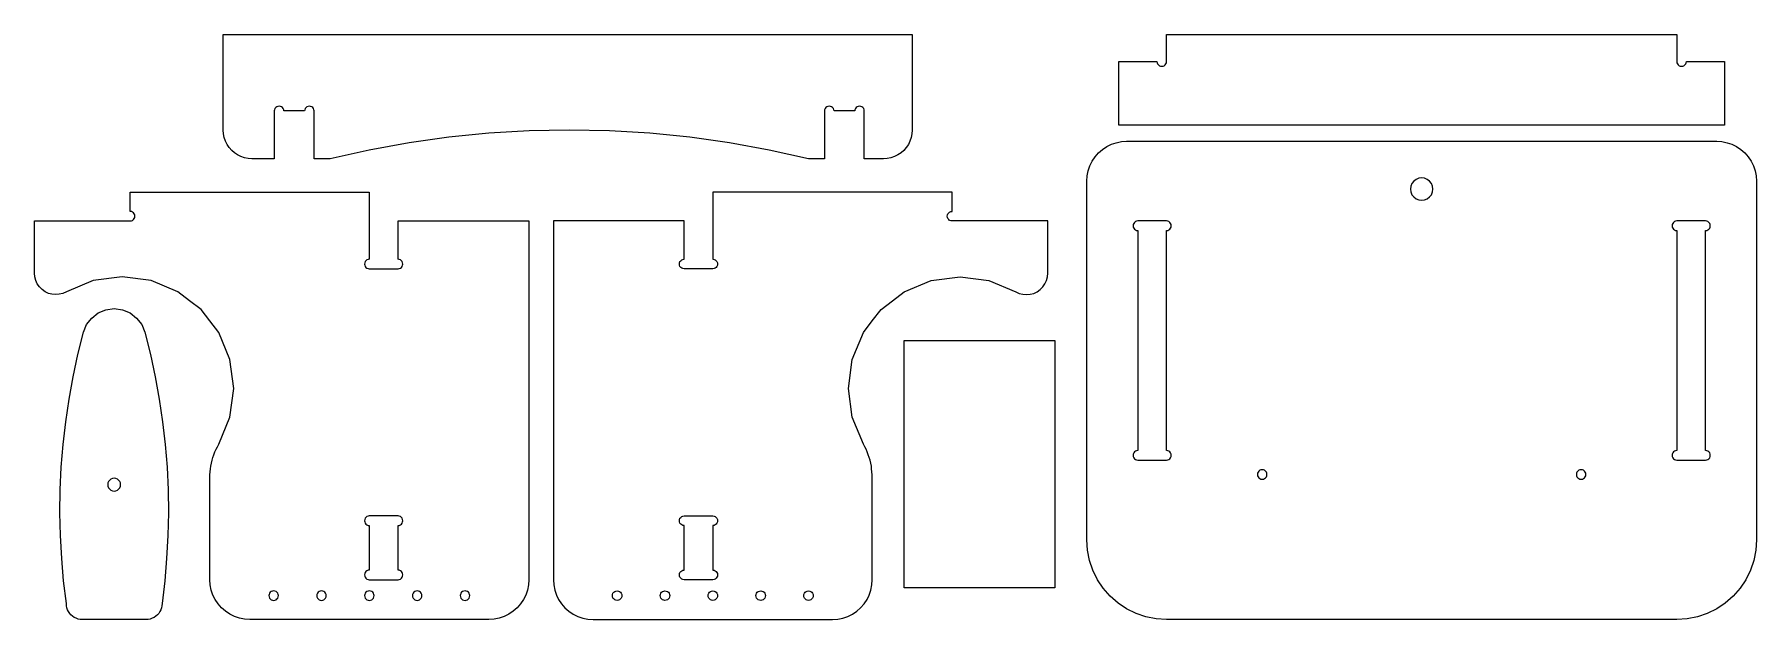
# Model space of a CAD drawing. Header units: metres. Extents: x 0 to 1080, y 0 to 367.
import ezdxf

# ---------------------------------------------------------------- set-up
doc = ezdxf.new("R2010")
doc.units = ezdxf.units.M

msp = doc.modelspace()

# ---------------------------------------------------------------- linework, layer by layer
at = {"layer": 'Component#1'}
for points in [[(210, 220, 0), (228, 220, 0), (228.8, 220.1, 0), (229.5, 220.4, 0), (230.1, 220.9, 0), (230.6, 221.5, 0), (230.9, 222.2, 0), (231, 223, 0), (230.9, 223.8, 0), (230.6, 224.5, 0), (230.1, 225.1, 0), (229.5, 225.6, 0), (228.8, 225.9, 0), (228, 226, 0), (228, 250, 0), (310, 250, 0), (310, 25, 0), (309.8, 21.7, 0), (309.1, 18.5, 0), (308.1, 15.4, 0), (306.7, 12.5, 0), (304.8, 9.8, 0), (302.7, 7.3, 0), (300.2, 5.2, 0), (297.5, 3.3, 0), (294.6, 1.9, 0), (291.5, 0.9, 0), (288.3, 0.2, 0), (285, 0, 0), (135, 0, 0), (131.7, 0.2, 0), (128.5, 0.9, 0), (125.4, 1.9, 0), (122.5, 3.3, 0), (119.8, 5.2, 0), (117.3, 7.3, 0), (115.2, 9.8, 0), (113.3, 12.5, 0), (111.9, 15.4, 0), (110.9, 18.5, 0), (110.2, 21.7, 0), (110, 25, 0), (110, 89, 0), (110, 90.8, 0), (110.2, 92.7, 0), (110.4, 94.5, 0), (110.6, 96.3, 0), (111, 98.1, 0), (111.4, 99.9, 0), (111.9, 101.6, 0), (112.5, 103.4, 0), (113.2, 105.1, 0), (113.9, 106.8, 0), (114.7, 108.4, 0), (115.6, 110, 0), (122.6, 126.9, 0), (125, 145, 0), (122.6, 163.1, 0), (115.6, 180, 0), (110, 187.3, 0), (104.5, 194.5, 0), (97.3, 200, 0), (90, 205.6, 0), (73.1, 212.6, 0), (55, 215, 0), (36.9, 212.6, 0), (20, 205.6, 0), (17.9, 204.6, 0), (15.6, 204, 0), (13.3, 203.8, 0), (11, 204, 0), (8.8, 204.6, 0), (6.7, 205.6, 0), (4.8, 207, 0), (3.1, 208.6, 0), (1.8, 210.5, 0), (0.8, 212.6, 0), (0.2, 214.9, 0), (0, 217.2, 0), (0, 250, 0), (60, 250, 0), (60.8, 250.1, 0), (61.5, 250.4, 0), (62.1, 250.9, 0), (62.6, 251.5, 0), (62.9, 252.2, 0), (63, 253, 0), (62.9, 253.8, 0), (62.6, 254.5, 0), (62.1, 255.1, 0), (61.5, 255.6, 0), (60.8, 255.9, 0), (60, 256, 0), (60, 268, 0), (210, 268, 0), (210, 226, 0), (209.2, 225.9, 0), (208.5, 225.6, 0), (207.9, 225.1, 0), (207.4, 224.5, 0), (207.1, 223.8, 0), (207, 223, 0), (207.1, 222.2, 0), (207.4, 221.5, 0), (207.9, 220.9, 0), (208.5, 220.4, 0), (209.2, 220.1, 0), (210, 220, 0)], [(425.4, 220, 0), (407.4, 220, 0), (406.6, 220.1, 0), (405.9, 220.4, 0), (405.3, 220.9, 0), (404.8, 221.5, 0), (404.5, 222.2, 0), (404.4, 223, 0), (404.5, 223.8, 0), (404.8, 224.5, 0), (405.3, 225.1, 0), (405.9, 225.6, 0), (406.6, 225.9, 0), (407.4, 226, 0), (407.4, 250, 0), (325.4, 250, 0), (325.4, 25, 0), (325.6, 21.7, 0), (326.3, 18.5, 0), (327.3, 15.4, 0), (328.7, 12.5, 0), (330.6, 9.8, 0), (332.7, 7.3, 0), (335.2, 5.2, 0), (337.9, 3.3, 0), (340.8, 1.9, 0), (343.9, 0.9, 0), (347.1, 0.2, 0), (350.4, 0, 0), (500.4, 0, 0), (503.7, 0.2, 0), (506.9, 0.9, 0), (510, 1.9, 0), (512.9, 3.3, 0), (515.6, 5.2, 0), (518.1, 7.3, 0), (520.2, 9.8, 0), (522.1, 12.5, 0), (523.5, 15.4, 0), (524.5, 18.5, 0), (525.2, 21.7, 0), (525.4, 25, 0), (525.4, 89, 0), (525.4, 90.8, 0), (525.2, 92.7, 0), (525, 94.5, 0), (524.8, 96.3, 0), (524.4, 98.1, 0), (524, 99.9, 0), (523.5, 101.6, 0), (522.9, 103.4, 0), (522.2, 105.1, 0), (521.5, 106.8, 0), (520.7, 108.4, 0), (519.8, 110, 0), (512.8, 126.9, 0), (510.4, 145, 0), (512.8, 163.1, 0), (519.8, 180, 0), (525.4, 187.3, 0), (530.9, 194.5, 0), (538.1, 200, 0), (545.4, 205.6, 0), (562.3, 212.6, 0), (580.4, 215, 0), (598.5, 212.6, 0), (615.4, 205.6, 0), (617.5, 204.6, 0), (619.8, 204, 0), (622.1, 203.8, 0), (624.4, 204, 0), (626.6, 204.6, 0), (628.7, 205.6, 0), (630.6, 207, 0), (632.3, 208.6, 0), (633.6, 210.5, 0), (634.6, 212.6, 0), (635.2, 214.9, 0), (635.4, 217.2, 0), (635.4, 250, 0), (575.4, 250, 0), (574.6, 250.1, 0), (573.9, 250.4, 0), (573.3, 250.9, 0), (572.8, 251.5, 0), (572.5, 252.2, 0), (572.4, 253, 0), (572.5, 253.8, 0), (572.8, 254.5, 0), (573.3, 255.1, 0), (573.9, 255.6, 0), (574.6, 255.9, 0), (575.4, 256, 0), (575.4, 268, 0), (425.4, 268, 0), (425.4, 226, 0), (426.2, 225.9, 0), (426.9, 225.6, 0), (427.5, 225.1, 0), (428, 224.5, 0), (428.3, 223.8, 0), (428.4, 223, 0), (428.3, 222.2, 0), (428, 221.5, 0), (427.5, 220.9, 0), (426.9, 220.4, 0), (426.2, 220.1, 0), (425.4, 220, 0)], [(210, 25, 0), (228, 25, 0), (228.8, 25.1, 0), (229.5, 25.4, 0), (230.1, 25.9, 0), (230.6, 26.5, 0), (230.9, 27.2, 0), (231, 28, 0), (230.9, 28.8, 0), (230.6, 29.5, 0), (230.1, 30.1, 0), (229.5, 30.6, 0), (228.8, 30.9, 0), (228, 31, 0), (228, 59, 0), (228.8, 59.1, 0), (229.5, 59.4, 0), (230.1, 59.9, 0), (230.6, 60.5, 0), (230.9, 61.2, 0), (231, 62, 0), (230.9, 62.8, 0), (230.6, 63.5, 0), (230.1, 64.1, 0), (229.5, 64.6, 0), (228.8, 64.9, 0), (228, 65, 0), (210, 65, 0), (209.2, 64.9, 0), (208.5, 64.6, 0), (207.9, 64.1, 0), (207.4, 63.5, 0), (207.1, 62.8, 0), (207, 62, 0), (207.1, 61.2, 0), (207.4, 60.5, 0), (207.9, 59.9, 0), (208.5, 59.4, 0), (209.2, 59.1, 0), (210, 59, 0), (210, 31, 0), (209.2, 30.9, 0), (208.5, 30.6, 0), (207.9, 30.1, 0), (207.4, 29.5, 0), (207.1, 28.8, 0), (207, 28, 0), (207.1, 27.2, 0), (207.4, 26.5, 0), (207.9, 25.9, 0), (208.5, 25.4, 0), (209.2, 25.1, 0), (210, 25, 0)], [(425.4, 25, 0), (407.4, 25, 0), (406.6, 25.1, 0), (405.9, 25.4, 0), (405.3, 25.9, 0), (404.8, 26.5, 0), (404.5, 27.2, 0), (404.4, 28, 0), (404.5, 28.8, 0), (404.8, 29.5, 0), (405.3, 30.1, 0), (405.9, 30.6, 0), (406.6, 30.9, 0), (407.4, 31, 0), (407.4, 59, 0), (406.6, 59.1, 0), (405.9, 59.4, 0), (405.3, 59.9, 0), (404.8, 60.5, 0), (404.5, 61.2, 0), (404.4, 62, 0), (404.5, 62.8, 0), (404.8, 63.5, 0), (405.3, 64.1, 0), (405.9, 64.6, 0), (406.6, 64.9, 0), (407.4, 65, 0), (425.4, 65, 0), (426.2, 64.9, 0), (426.9, 64.6, 0), (427.5, 64.1, 0), (428, 63.5, 0), (428.3, 62.8, 0), (428.4, 62, 0), (428.3, 61.2, 0), (428, 60.5, 0), (427.5, 59.9, 0), (426.9, 59.4, 0), (426.2, 59.1, 0), (425.4, 59, 0), (425.4, 31, 0), (426.2, 30.9, 0), (426.9, 30.6, 0), (427.5, 30.1, 0), (428, 29.5, 0), (428.3, 28.8, 0), (428.4, 28, 0), (428.3, 27.2, 0), (428, 26.5, 0), (427.5, 25.9, 0), (426.9, 25.4, 0), (426.2, 25.1, 0), (425.4, 25, 0)], [(149.2, 12.1, 0), (150, 12, 0), (150.8, 12.1, 0), (151.5, 12.4, 0), (152.1, 12.9, 0), (152.6, 13.5, 0), (152.9, 14.2, 0), (153, 15, 0), (152.9, 15.8, 0), (152.6, 16.5, 0), (152.1, 17.1, 0), (151.5, 17.6, 0), (150.8, 17.9, 0), (150, 18, 0), (149.2, 17.9, 0), (148.5, 17.6, 0), (147.9, 17.1, 0), (147.4, 16.5, 0), (147.1, 15.8, 0), (147, 15, 0), (147.1, 14.2, 0), (147.4, 13.5, 0), (147.9, 12.9, 0), (148.5, 12.4, 0), (149.2, 12.1, 0)], [(177.9, 17.1, 0), (177.4, 16.5, 0), (177.1, 15.8, 0), (177, 15, 0), (177.1, 14.2, 0), (177.4, 13.5, 0), (177.9, 12.9, 0), (178.5, 12.4, 0), (179.2, 12.1, 0), (180, 12, 0), (180.8, 12.1, 0), (181.5, 12.4, 0), (182.1, 12.9, 0), (182.6, 13.5, 0), (182.9, 14.2, 0), (183, 15, 0), (182.9, 15.8, 0), (182.6, 16.5, 0), (182.1, 17.1, 0), (181.5, 17.6, 0), (180.8, 17.9, 0), (180, 18, 0), (179.2, 17.9, 0), (178.5, 17.6, 0), (177.9, 17.1, 0)], [(213, 15, 0), (212.9, 15.8, 0), (212.6, 16.5, 0), (212.1, 17.1, 0), (211.5, 17.6, 0), (210.8, 17.9, 0), (210, 18, 0), (209.2, 17.9, 0), (208.5, 17.6, 0), (207.9, 17.1, 0), (207.4, 16.5, 0), (207.1, 15.8, 0), (207, 15, 0), (207.1, 14.2, 0), (207.4, 13.5, 0), (207.9, 12.9, 0), (208.5, 12.4, 0), (209.2, 12.1, 0), (210, 12, 0), (210.8, 12.1, 0), (211.5, 12.4, 0), (212.1, 12.9, 0), (212.6, 13.5, 0), (212.9, 14.2, 0), (213, 15, 0)], [(243, 15, 0), (242.9, 15.8, 0), (242.6, 16.5, 0), (242.1, 17.1, 0), (241.5, 17.6, 0), (240.8, 17.9, 0), (240, 18, 0), (239.2, 17.9, 0), (238.5, 17.6, 0), (237.9, 17.1, 0), (237.4, 16.5, 0), (237.1, 15.8, 0), (237, 15, 0), (237.1, 14.2, 0), (237.4, 13.5, 0), (237.9, 12.9, 0), (238.5, 12.4, 0), (239.2, 12.1, 0), (240, 12, 0), (240.8, 12.1, 0), (241.5, 12.4, 0), (242.1, 12.9, 0), (242.6, 13.5, 0), (242.9, 14.2, 0), (243, 15, 0)], [(271.5, 12.4, 0), (272.1, 12.9, 0), (272.6, 13.5, 0), (272.9, 14.2, 0), (273, 15, 0), (272.9, 15.8, 0), (272.6, 16.5, 0), (272.1, 17.1, 0), (271.5, 17.6, 0), (270.8, 17.9, 0), (270, 18, 0), (269.2, 17.9, 0), (268.5, 17.6, 0), (267.9, 17.1, 0), (267.4, 16.5, 0), (267.1, 15.8, 0), (267, 15, 0), (267.1, 14.2, 0), (267.4, 13.5, 0), (267.9, 12.9, 0), (268.5, 12.4, 0), (269.2, 12.1, 0), (270, 12, 0), (270.8, 12.1, 0), (271.5, 12.4, 0)], [(363.9, 12.4, 0), (363.3, 12.9, 0), (362.8, 13.5, 0), (362.5, 14.2, 0), (362.4, 15, 0), (362.5, 15.8, 0), (362.8, 16.5, 0), (363.3, 17.1, 0), (363.9, 17.6, 0), (364.6, 17.9, 0), (365.4, 18, 0), (366.2, 17.9, 0), (366.9, 17.6, 0), (367.5, 17.1, 0), (368, 16.5, 0), (368.3, 15.8, 0), (368.4, 15, 0), (368.3, 14.2, 0), (368, 13.5, 0), (367.5, 12.9, 0), (366.9, 12.4, 0), (366.2, 12.1, 0), (365.4, 12, 0), (364.6, 12.1, 0), (363.9, 12.4, 0)], [(392.4, 15, 0), (392.5, 15.8, 0), (392.8, 16.5, 0), (393.3, 17.1, 0), (393.9, 17.6, 0), (394.6, 17.9, 0), (395.4, 18, 0), (396.2, 17.9, 0), (396.9, 17.6, 0), (397.5, 17.1, 0), (398, 16.5, 0), (398.3, 15.8, 0), (398.4, 15, 0), (398.3, 14.2, 0), (398, 13.5, 0), (397.5, 12.9, 0), (396.9, 12.4, 0), (396.2, 12.1, 0), (395.4, 12, 0), (394.6, 12.1, 0), (393.9, 12.4, 0), (393.3, 12.9, 0), (392.8, 13.5, 0), (392.5, 14.2, 0), (392.4, 15, 0)], [(422.4, 15, 0), (422.5, 15.8, 0), (422.8, 16.5, 0), (423.3, 17.1, 0), (423.9, 17.6, 0), (424.6, 17.9, 0), (425.4, 18, 0), (426.2, 17.9, 0), (426.9, 17.6, 0), (427.5, 17.1, 0), (428, 16.5, 0), (428.3, 15.8, 0), (428.4, 15, 0), (428.3, 14.2, 0), (428, 13.5, 0), (427.5, 12.9, 0), (426.9, 12.4, 0), (426.2, 12.1, 0), (425.4, 12, 0), (424.6, 12.1, 0), (423.9, 12.4, 0), (423.3, 12.9, 0), (422.8, 13.5, 0), (422.5, 14.2, 0), (422.4, 15, 0)], [(457.5, 17.1, 0), (458, 16.5, 0), (458.3, 15.8, 0), (458.4, 15, 0), (458.3, 14.2, 0), (458, 13.5, 0), (457.5, 12.9, 0), (456.9, 12.4, 0), (456.2, 12.1, 0), (455.4, 12, 0), (454.6, 12.1, 0), (453.9, 12.4, 0), (453.3, 12.9, 0), (452.8, 13.5, 0), (452.5, 14.2, 0), (452.4, 15, 0), (452.5, 15.8, 0), (452.8, 16.5, 0), (453.3, 17.1, 0), (453.9, 17.6, 0), (454.6, 17.9, 0), (455.4, 18, 0), (456.2, 17.9, 0), (456.9, 17.6, 0), (457.5, 17.1, 0)], [(486.2, 12.1, 0), (485.4, 12, 0), (484.6, 12.1, 0), (483.9, 12.4, 0), (483.3, 12.9, 0), (482.8, 13.5, 0), (482.5, 14.2, 0), (482.4, 15, 0), (482.5, 15.8, 0), (482.8, 16.5, 0), (483.3, 17.1, 0), (483.9, 17.6, 0), (484.6, 17.9, 0), (485.4, 18, 0), (486.2, 17.9, 0), (486.9, 17.6, 0), (487.5, 17.1, 0), (488, 16.5, 0), (488.3, 15.8, 0), (488.4, 15, 0), (488.3, 14.2, 0), (488, 13.5, 0), (487.5, 12.9, 0), (486.9, 12.4, 0), (486.2, 12.1, 0)]]:
    msp.add_polyline3d(points, dxfattribs=at)
at = {"layer": 'Layer0'}
for p, q in [((46.5, 86.6), (46.1, 85.7)), ((47.2, 87.5), (46.5, 86.6)), ((48, 88.1), (47.2, 87.5)), ((49, 88.5), (48, 88.1)), ((50, 88.6), (49, 88.5)), ((51, 88.5), (50, 88.6)), ((52, 88.1), (51, 88.5)), ((52.8, 87.5), (52, 88.1)), ((53.5, 86.6), (52.8, 87.5)), ((53.9, 85.7), (53.5, 86.6)), ((46.1, 85.7), (46, 84.6)), ((46, 84.6), (46.1, 83.6)), ((46.1, 83.6), (46.5, 82.6)), ((46.5, 82.6), (47.2, 81.8)), ((47.2, 81.8), (48, 81.2)), ((48, 81.2), (49, 80.8)), ((49, 80.8), (50, 80.6)), ((50, 80.6), (51, 80.8)), ((51, 80.8), (52, 81.2)), ((52, 81.2), (52.8, 81.8)), ((52.8, 81.8), (53.5, 82.6)), ((53.5, 82.6), (53.9, 83.6)), ((54, 84.6), (53.9, 85.7)), ((53.9, 83.6), (54, 84.6))]:
    msp.add_line(p, q, dxfattribs=at)
for points in [[(495.4, 289, 0), (485.4, 289, 0), (460.8, 294.5, 0), (435.9, 299, 0), (410.9, 302.5, 0), (385.8, 305, 0), (360.6, 306.5, 0), (335.4, 307, 0), (310.2, 306.5, 0), (285, 305, 0), (259.9, 302.5, 0), (234.9, 299, 0), (210, 294.5, 0), (185.4, 289, 0), (175.4, 289, 0), (175.4, 319, 0), (175.3, 319.8, 0), (175, 320.5, 0), (174.5, 321.1, 0), (173.9, 321.6, 0), (173.2, 321.9, 0), (172.4, 322, 0), (171.6, 321.9, 0), (170.9, 321.6, 0), (170.3, 321.1, 0), (169.8, 320.5, 0), (169.5, 319.8, 0), (169.4, 319, 0), (156.4, 319, 0), (156.3, 319.8, 0), (156, 320.5, 0), (155.5, 321.1, 0), (154.9, 321.6, 0), (154.2, 321.9, 0), (153.4, 322, 0), (152.6, 321.9, 0), (151.9, 321.6, 0), (151.3, 321.1, 0), (150.8, 320.5, 0), (150.5, 319.8, 0), (150.4, 319, 0), (150.4, 289, 0), (136.4, 289, 0), (134.1, 289.2, 0), (131.7, 289.6, 0), (129.5, 290.4, 0), (127.4, 291.4, 0), (125.4, 292.7, 0), (123.7, 294.3, 0), (122.1, 296, 0), (120.8, 298, 0), (119.8, 300.1, 0), (119, 302.3, 0), (118.6, 304.7, 0), (118.4, 307, 0), (118.4, 367, 0), (550.4, 367, 0), (550.4, 307, 0), (550.2, 304.7, 0), (549.8, 302.3, 0), (549, 300.1, 0), (548, 298, 0), (546.7, 296, 0), (545.1, 294.3, 0), (543.4, 292.7, 0), (541.4, 291.4, 0), (539.3, 290.4, 0), (537.1, 289.6, 0), (534.7, 289.2, 0), (532.4, 289, 0), (520.4, 289, 0), (520.4, 319, 0), (520.3, 319.8, 0), (520, 320.5, 0), (519.5, 321.1, 0), (518.9, 321.6, 0), (518.2, 321.9, 0), (517.4, 322, 0), (516.6, 321.9, 0), (515.9, 321.6, 0), (515.3, 321.1, 0), (514.8, 320.5, 0), (514.5, 319.8, 0), (514.4, 319, 0), (501.4, 319, 0), (501.3, 319.8, 0), (501, 320.5, 0), (500.5, 321.1, 0), (499.9, 321.6, 0), (499.2, 321.9, 0), (498.4, 322, 0), (497.6, 321.9, 0), (496.9, 321.6, 0), (496.3, 321.1, 0), (495.8, 320.5, 0), (495.5, 319.8, 0), (495.4, 319, 0), (495.4, 289, 0)], [(1029.9, 367, 0), (1029.9, 350, 0), (1030, 349.2, 0), (1030.3, 348.5, 0), (1030.8, 347.9, 0), (1031.4, 347.4, 0), (1032.1, 347.1, 0), (1032.9, 347, 0), (1033.7, 347.1, 0), (1034.4, 347.4, 0), (1035, 347.9, 0), (1035.5, 348.5, 0), (1035.8, 349.2, 0), (1035.9, 350, 0), (1059.9, 350, 0), (1059.9, 310, 0), (679.9, 310, 0), (679.9, 350, 0), (703.9, 350, 0), (704, 349.2, 0), (704.3, 348.5, 0), (704.8, 347.9, 0), (705.4, 347.4, 0), (706.1, 347.1, 0), (706.9, 347, 0), (707.7, 347.1, 0), (708.4, 347.4, 0), (709, 347.9, 0), (709.5, 348.5, 0), (709.8, 349.2, 0), (709.9, 350, 0), (709.9, 367, 0), (1029.9, 367, 0)], [(684.9, 300, 0), (1054.9, 300, 0), (1058.2, 299.8, 0), (1061.4, 299.1, 0), (1064.5, 298.1, 0), (1067.4, 296.7, 0), (1070.1, 294.8, 0), (1072.6, 292.7, 0), (1074.7, 290.2, 0), (1076.6, 287.5, 0), (1078, 284.6, 0), (1079, 281.5, 0), (1079.7, 278.3, 0), (1079.9, 275, 0), (1079.9, 50, 0), (1079.5, 43.5, 0), (1078.2, 37.1, 0), (1076.1, 30.9, 0), (1073.2, 25, 0), (1069.6, 19.6, 0), (1065.3, 14.6, 0), (1060.3, 10.3, 0), (1054.9, 6.7, 0), (1049, 3.8, 0), (1042.8, 1.7, 0), (1036.4, 0.4, 0), (1029.9, 0, 0), (709.9, 0, 0), (703.4, 0.4, 0), (697, 1.7, 0), (690.8, 3.8, 0), (684.9, 6.7, 0), (679.5, 10.3, 0), (674.5, 14.6, 0), (670.2, 19.6, 0), (666.6, 25, 0), (663.7, 30.9, 0), (661.6, 37.1, 0), (660.3, 43.5, 0), (659.9, 50, 0), (659.9, 275, 0), (660.1, 278.3, 0), (660.8, 281.5, 0), (661.8, 284.6, 0), (663.2, 287.5, 0), (665.1, 290.2, 0), (667.2, 292.7, 0), (669.7, 294.8, 0), (672.4, 296.7, 0), (675.3, 298.1, 0), (678.4, 299.1, 0), (681.6, 299.8, 0), (684.9, 300, 0)], [(866.4, 263.9, 0), (868.1, 263.2, 0), (869.9, 263, 0), (871.7, 263.2, 0), (873.4, 263.9, 0), (874.8, 265.1, 0), (876, 266.5, 0), (876.7, 268.2, 0), (876.9, 270, 0), (876.7, 271.8, 0), (876, 273.5, 0), (874.8, 274.9, 0), (873.4, 276.1, 0), (871.7, 276.8, 0), (869.9, 277, 0), (868.1, 276.8, 0), (866.4, 276.1, 0), (865, 274.9, 0), (863.8, 273.5, 0), (863.1, 271.8, 0), (862.9, 270, 0), (863.1, 268.2, 0), (863.8, 266.5, 0), (865, 265.1, 0), (866.4, 263.9, 0)], [(691.9, 100, 0), (709.9, 100, 0), (710.7, 100.1, 0), (711.4, 100.4, 0), (712, 100.9, 0), (712.5, 101.5, 0), (712.8, 102.2, 0), (712.9, 103, 0), (712.8, 103.8, 0), (712.5, 104.5, 0), (712, 105.1, 0), (711.4, 105.6, 0), (710.7, 105.9, 0), (709.9, 106, 0), (709.9, 244, 0), (710.7, 244.1, 0), (711.4, 244.4, 0), (712, 244.9, 0), (712.5, 245.5, 0), (712.8, 246.2, 0), (712.9, 247, 0), (712.8, 247.8, 0), (712.5, 248.5, 0), (712, 249.1, 0), (711.4, 249.6, 0), (710.7, 249.9, 0), (709.9, 250, 0), (691.9, 250, 0), (691.1, 249.9, 0), (690.4, 249.6, 0), (689.8, 249.1, 0), (689.3, 248.5, 0), (689, 247.8, 0), (688.9, 247, 0), (689, 246.2, 0), (689.3, 245.5, 0), (689.8, 244.9, 0), (690.4, 244.4, 0), (691.1, 244.1, 0), (691.9, 244, 0), (691.9, 106, 0), (691.1, 105.9, 0), (690.4, 105.6, 0), (689.8, 105.1, 0), (689.3, 104.5, 0), (689, 103.8, 0), (688.9, 103, 0), (689, 102.2, 0), (689.3, 101.5, 0), (689.8, 100.9, 0), (690.4, 100.4, 0), (691.1, 100.1, 0), (691.9, 100, 0)], [(1047.9, 106, 0), (1047.9, 244, 0), (1048.7, 244.1, 0), (1049.4, 244.4, 0), (1050, 244.9, 0), (1050.5, 245.5, 0), (1050.8, 246.2, 0), (1050.9, 247, 0), (1050.8, 247.8, 0), (1050.5, 248.5, 0), (1050, 249.1, 0), (1049.4, 249.6, 0), (1048.7, 249.9, 0), (1047.9, 250, 0), (1029.9, 250, 0), (1029.1, 249.9, 0), (1028.4, 249.6, 0), (1027.8, 249.1, 0), (1027.3, 248.5, 0), (1027, 247.8, 0), (1026.9, 247, 0), (1027, 246.2, 0), (1027.3, 245.5, 0), (1027.8, 244.9, 0), (1028.4, 244.4, 0), (1029.1, 244.1, 0), (1029.9, 244, 0), (1029.9, 106, 0), (1029.1, 105.9, 0), (1028.4, 105.6, 0), (1027.8, 105.1, 0), (1027.3, 104.5, 0), (1027, 103.8, 0), (1026.9, 103, 0), (1027, 102.2, 0), (1027.3, 101.5, 0), (1027.8, 100.9, 0), (1028.4, 100.4, 0), (1029.1, 100.1, 0), (1029.9, 100, 0), (1047.9, 100, 0), (1048.7, 100.1, 0), (1049.4, 100.4, 0), (1050, 100.9, 0), (1050.5, 101.5, 0), (1050.8, 102.2, 0), (1050.9, 103, 0), (1050.8, 103.8, 0), (1050.5, 104.5, 0), (1050, 105.1, 0), (1049.4, 105.6, 0), (1048.7, 105.9, 0), (1047.9, 106, 0)], [(80, 10, 0), (79.9, 8.7, 0), (79.7, 7.4, 0), (79.2, 6.2, 0), (78.7, 5, 0), (77.9, 3.9, 0), (77.1, 2.9, 0), (76.1, 2.1, 0), (75, 1.3, 0), (73.8, 0.8, 0), (72.6, 0.3, 0), (71.3, 0.1, 0), (70, 0, 0), (30, 0, 0), (28.7, 0.1, 0), (27.4, 0.3, 0), (26.2, 0.8, 0), (25, 1.3, 0), (23.9, 2.1, 0), (22.9, 2.9, 0), (22.1, 3.9, 0), (21.3, 5, 0), (20.8, 6.2, 0), (20.3, 7.4, 0), (20.1, 8.7, 0), (20, 10, 0), (18.3, 24.2, 0), (17.1, 38.4, 0), (16.3, 52.7, 0), (16, 67, 0), (16.2, 81.3, 0), (16.8, 95.6, 0), (18, 109.9, 0), (19.6, 124.1, 0), (21.7, 138.2, 0), (24.2, 152.3, 0), (27.2, 166.3, 0), (30.7, 180.2, 0), (32.7, 185, 0), (35.9, 189.1, 0), (40, 192.3, 0), (44.8, 194.3, 0), (50, 195, 0), (55.2, 194.3, 0), (60, 192.3, 0), (64.1, 189.1, 0), (67.3, 185, 0), (69.3, 180.2, 0), (72.8, 166.3, 0), (75.8, 152.3, 0), (78.3, 138.2, 0), (80.4, 124.1, 0), (82, 109.9, 0), (83.2, 95.6, 0), (83.8, 81.3, 0), (84, 67, 0), (83.7, 52.7, 0), (82.9, 38.4, 0), (81.7, 24.2, 0), (80, 10, 0)], [(545.4, 20, 0), (545.4, 175, 0), (639.9, 175, 0), (639.9, 20, 0), (545.4, 20, 0)], [(770.7, 93.9, 0), (769.9, 94, 0), (769.1, 93.9, 0), (768.4, 93.6, 0), (767.8, 93.1, 0), (767.3, 92.5, 0), (767, 91.8, 0), (766.9, 91, 0), (767, 90.2, 0), (767.3, 89.5, 0), (767.8, 88.9, 0), (768.4, 88.4, 0), (769.1, 88.1, 0), (769.9, 88, 0), (770.7, 88.1, 0), (771.4, 88.4, 0), (772, 88.9, 0), (772.5, 89.5, 0), (772.8, 90.2, 0), (772.9, 91, 0), (772.8, 91.8, 0), (772.5, 92.5, 0), (772, 93.1, 0), (771.4, 93.6, 0), (770.7, 93.9, 0)], [(971.4, 93.6, 0), (970.7, 93.9, 0), (969.9, 94, 0), (969.1, 93.9, 0), (968.4, 93.6, 0), (967.8, 93.1, 0), (967.3, 92.5, 0), (967, 91.8, 0), (966.9, 91, 0), (967, 90.2, 0), (967.3, 89.5, 0), (967.8, 88.9, 0), (968.4, 88.4, 0), (969.1, 88.1, 0), (969.9, 88, 0), (970.7, 88.1, 0), (971.4, 88.4, 0), (972, 88.9, 0), (972.5, 89.5, 0), (972.8, 90.2, 0), (972.9, 91, 0), (972.8, 91.8, 0), (972.5, 92.5, 0), (972, 93.1, 0), (971.4, 93.6, 0)]]:
    msp.add_polyline3d(points, dxfattribs=at)

doc.saveas('drawing.dxf')
